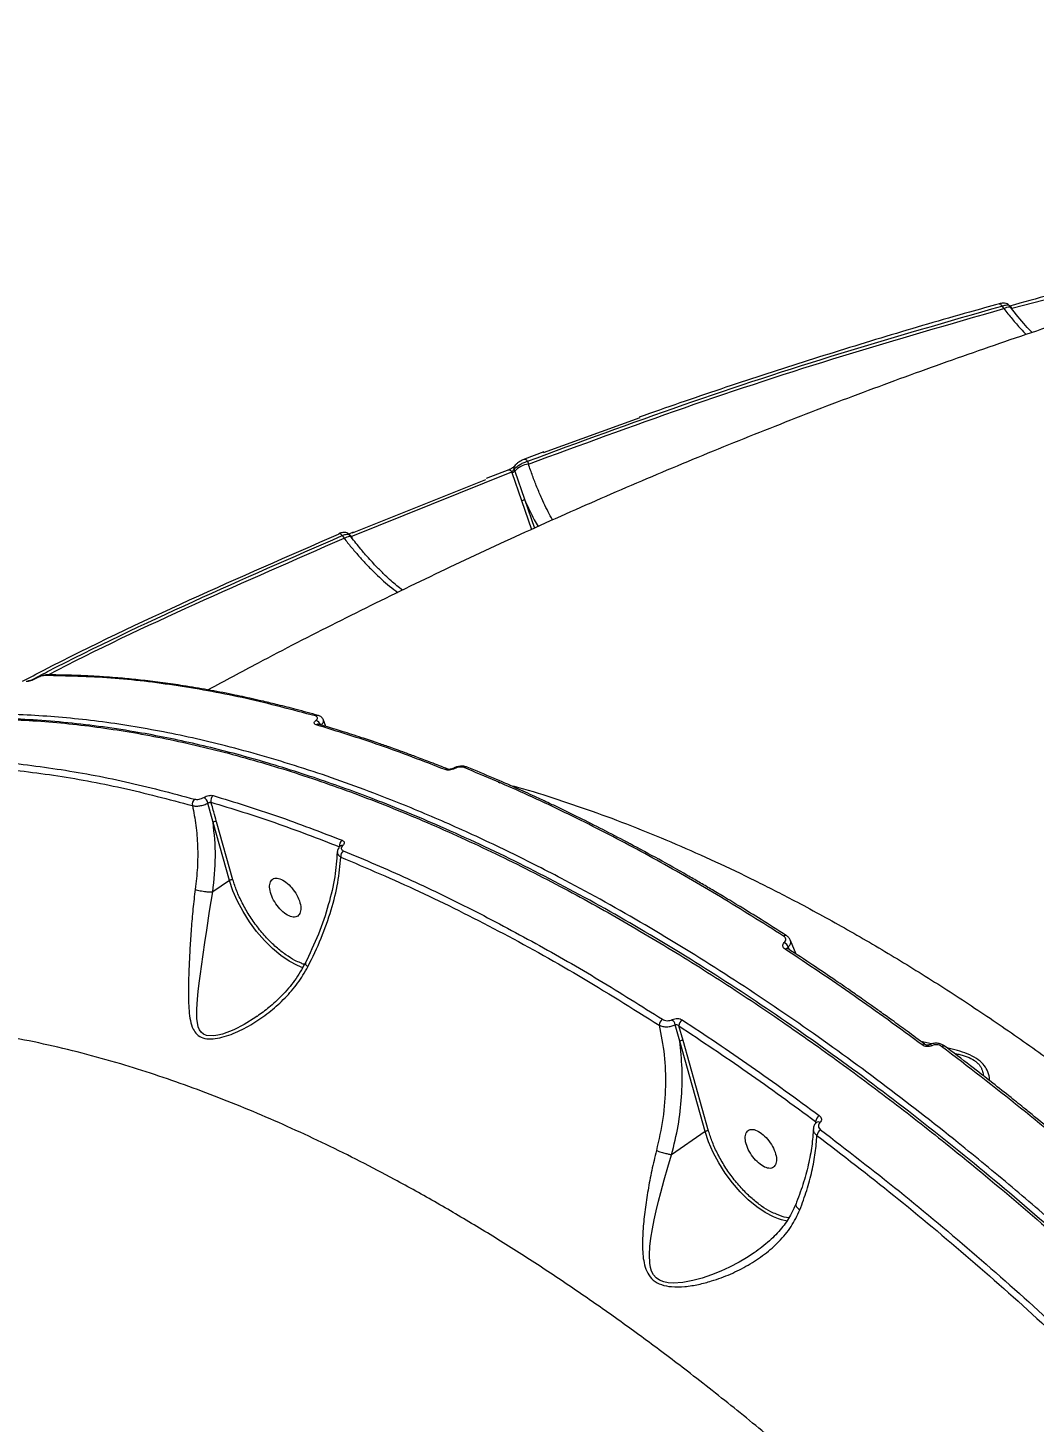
# Model space of a CAD drawing. Header units: millimetres. Extents: x -7083 to 7374, y -8368 to 7509.
# Drawn here: x 1547.7 to 1750.2, y -975.5 to -694.8 of the extents above; entities that cross this region are included whole.
import ezdxf

# ---------------------------------------------------------------- set-up
doc = ezdxf.new("R2010")
doc.units = ezdxf.units.MM
for name, color, linetype in [('DIKOM_ОБЪЕКТ', 7, 'Continuous'), ('DIKOM_РАЗМЕР_ЗОНА', 7, 'Continuous'), ('DIKOM_РАЗМЕР_ОБЪЕКТА', 7, 'Continuous')]:
    doc.layers.add(name, color=color, linetype=linetype)
doc.styles.add('style1', font='arial.ttf', dxfattribs={"width": 0.8})
doc.dimstyles.new('1-50', dxfattribs={"dimtxt": 300, "dimasz": 200, "dimexe": 100, "dimexo": 0, "dimgap": 100, "dimtad": 1, "dimtxsty": 'style1', "dimcen": 200, "dimclrd": 7, "dimclre": 7, "dimclrt": 7, "dimadec": 1, "dimazin": 2, "dimtfac": 1, "dimtmove": 0, "dimatfit": 2, "dimfxl": 0, "dimlwd": 25, "dimlwe": 18, "dimarcsym": 0})

# ---------------------------------------------------------------- blocks, each defined once
blk = doc.blocks.new('*D10')
at = {"layer": 'Defpoints', "color": 0, "transparency": 16777216}
for p in [(4593.55, 648.92), (-5583.43, 647.96), (4593.55, -5902.54)]:
    blk.add_point(p, dxfattribs=at)
at = {"layer": 'DIKOM_РАЗМЕР_ОБЪЕКТА', "color": 7, "lineweight": 18, "transparency": 16777216}
for p, q in [((4593.55, 648.92), (4593.55, -6002.54)), ((-5583.43, 647.96), (-5583.43, -6002.54))]:
    blk.add_line(p, q, dxfattribs=at)
at = {"layer": 'DIKOM_РАЗМЕР_ОБЪЕКТА', "color": 7, "lineweight": 25, "transparency": 16777216}
blk.add_line((-5383.43, -5902.54), (4393.55, -5902.54), dxfattribs=at)
at = {"layer": 'DIKOM_РАЗМЕР_ОБЪЕКТА', "color": 7, "transparency": 16777216}
for points in [[(-5383.43, -5869.2), (-5383.43, -5935.87), (-5583.43, -5902.54)], [(4393.55, -5869.2), (4393.55, -5935.87), (4593.55, -5902.54)]]:
    blk.add_solid(points, dxfattribs=at)
at = {"layer": 'DIKOM_РАЗМЕР_ОБЪЕКТА', "color": 7, "transparency": 16777216, "insert": (-226.13, -5649.37), "char_height": 300, "attachment_point": 5, "style": 'style1'}
blk.add_mtext('10150', dxfattribs=at)
blk = doc.blocks.new('*D11')
at = {"layer": 'Defpoints', "color": 0, "transparency": 16777216}
for p in [(-321.71, 5509.06), (-348.71, -4811.52), (5568.58, -4811.52)]:
    blk.add_point(p, dxfattribs=at)
at = {"layer": 'DIKOM_РАЗМЕР_ОБЪЕКТА', "color": 7, "lineweight": 18, "transparency": 16777216}
for p, q in [((-321.71, 5509.06), (5668.58, 5509.06)), ((-348.71, -4811.52), (5668.58, -4811.52))]:
    blk.add_line(p, q, dxfattribs=at)
at = {"layer": 'DIKOM_РАЗМЕР_ОБЪЕКТА', "color": 7, "lineweight": 25, "transparency": 16777216}
blk.add_line((5568.58, 5309.06), (5568.58, -4611.52), dxfattribs=at)
at = {"layer": 'DIKOM_РАЗМЕР_ОБЪЕКТА', "color": 7, "transparency": 16777216}
for points in [[(5535.25, 5309.06), (5601.91, 5309.06), (5568.58, 5509.06)], [(5535.25, -4611.52), (5601.91, -4611.52), (5568.58, -4811.52)]]:
    blk.add_solid(points, dxfattribs=at)
at = {"layer": 'DIKOM_РАЗМЕР_ОБЪЕКТА', "color": 7, "transparency": 16777216, "insert": (5315.31, 775.23), "char_height": 300, "attachment_point": 5, "rotation": 90, "style": 'style1'}
blk.add_mtext('10300', dxfattribs=at)
blk = doc.blocks.new('*D12')
at = {"layer": 'Defpoints', "color": 0, "transparency": 16777216}
for p in [(-621.71, 7509.06), (-373.6, -6811.53), (7273.89, -6811.53)]:
    blk.add_point(p, dxfattribs=at)
at = {"layer": 'DIKOM_РАЗМЕР_ЗОНА', "color": 7, "lineweight": 18, "transparency": 16777216}
for p, q in [((-621.71, 7509.06), (7373.89, 7509.06)), ((-373.6, -6811.53), (7373.89, -6811.53))]:
    blk.add_line(p, q, dxfattribs=at)
at = {"layer": 'DIKOM_РАЗМЕР_ЗОНА', "color": 7, "lineweight": 25, "transparency": 16777216}
blk.add_line((7273.89, 7309.06), (7273.89, -6611.53), dxfattribs=at)
at = {"layer": 'DIKOM_РАЗМЕР_ЗОНА', "color": 7, "transparency": 16777216}
for points in [[(7240.56, 7309.06), (7307.22, 7309.06), (7273.89, 7509.06)], [(7240.56, -6611.53), (7307.22, -6611.53), (7273.89, -6811.53)]]:
    blk.add_solid(points, dxfattribs=at)
at = {"layer": 'DIKOM_РАЗМЕР_ЗОНА', "color": 7, "transparency": 16777216, "insert": (7020.62, 1288.25), "char_height": 300, "attachment_point": 5, "rotation": 90, "style": 'style1'}
blk.add_mtext('14300', dxfattribs=at)
blk = doc.blocks.new('*D13')
at = {"layer": 'Defpoints', "color": 0, "transparency": 16777216}
for p in [(6593.53, 996.24), (-7083.43, 647.96), (6593.53, -8268.31)]:
    blk.add_point(p, dxfattribs=at)
at = {"layer": 'DIKOM_РАЗМЕР_ЗОНА', "color": 7, "lineweight": 18, "transparency": 16777216}
for p, q in [((6593.53, 996.24), (6593.53, -8368.31)), ((-7083.43, 647.96), (-7083.43, -8368.31))]:
    blk.add_line(p, q, dxfattribs=at)
at = {"layer": 'DIKOM_РАЗМЕР_ЗОНА', "color": 7, "lineweight": 25, "transparency": 16777216}
blk.add_line((-6883.43, -8268.31), (6393.53, -8268.31), dxfattribs=at)
at = {"layer": 'DIKOM_РАЗМЕР_ЗОНА', "color": 7, "transparency": 16777216}
for points in [[(-6883.43, -8234.97), (-6883.43, -8301.64), (-7083.43, -8268.31)], [(6393.53, -8234.97), (6393.53, -8301.64), (6593.53, -8268.31)]]:
    blk.add_solid(points, dxfattribs=at)
at = {"layer": 'DIKOM_РАЗМЕР_ЗОНА', "color": 7, "transparency": 16777216, "insert": (322.1, -8015.03), "char_height": 300, "attachment_point": 5, "style": 'style1'}
blk.add_mtext('13650', dxfattribs=at)

msp = doc.modelspace()

# ---------------------------------------------------------------- linework, layer by layer
at = {"layer": 'DIKOM_ОБЪЕКТ', "color": 7, "linetype": 'Continuous', "lineweight": 15}
for p, q in [((1745.78, -751.244), (1780.332, -742.33)), ((1743.752, -750.797), (1744.144, -751.309)), ((1745.54, -751.05), (1745.292, -750.726)), ((1745.584, -751.216), (1745.78, -751.244)), ((1745.859, -751.347), (1745.78, -751.244)), ((1651.477, -780.318), (1670.979, -773.261)), ((1651.577, -780.174), (1647.693, -781.654)), ((1648.265, -782.056), (1648.466, -782.631)), ((1612.764, -797.186), (1645.099, -784.203)), ((1613.076, -796.458), (1639.879, -785.697)), ((1644.524, -783.803), (1639.971, -785.537)), ((1645.099, -784.203), (1645.14, -784.319)), ((1645.14, -784.319), (1647.078, -789.987)), ((1645.573, -783.69), (1645.694, -784.038)), ((1645.694, -784.038), (1647.658, -789.662)), ((1647.078, -789.987), (1649.109, -795.803)), ((1647.658, -789.662), (1649.708, -795.532)), ((1610.96, -797.033), (1611.344, -797.535)), ((1612.741, -797.276), (1612.328, -796.736)), ((1613.201, -796.36), (1612.329, -796.725)), ((1613.06, -797.573), (1612.764, -797.186)), ((1607.678, -835.46), (1607.129, -834.003)), ((1642.399, -846.702), (1642.71, -846.782)), ((1584.998, -854.761), (1583.952, -850.872)), ((1588.29, -866.458), (1584.998, -854.761)), ((1588.976, -866.328), (1585.685, -854.63)), ((1588.29, -866.458), (1584.927, -868.771)), ((1584.921, -868.773), (1584.927, -868.771)), ((1702.327, -881.28), (1701.221, -878.547)), ((1700.754, -879.87), (1700.867, -880.241)), ((1678.904, -898.822), (1678.015, -895.506)), ((1679.591, -898.692), (1678.754, -895.77)), ((1684.032, -917.047), (1678.904, -898.822)), ((1684.718, -916.916), (1679.591, -898.692)), ((1729.593, -899.376), (1727.47, -898.878)), ((1706.273, -914.998), (1706.275, -915.241)), ((1684.032, -917.047), (1677.29, -921.682))]:
    msp.add_line(p, q, dxfattribs=at)
at = {"layer": 'DIKOM_ОБЪЕКТ', "color": 7, "linetype": 'Continuous', "lineweight": 15, "flags": 128}
for points in [[(1743.192, -750.366), (1743.244, -750.339), (1743.257, -750.335)], [(1743.257, -750.335), (1743.321, -750.333), (1743.406, -750.364), (1743.495, -750.428), (1743.584, -750.524), (1743.671, -750.649), (1743.752, -750.797)], [(1744.144, -751.309), (1744.475, -751.149), (1744.777, -751.031), (1745.043, -750.961), (1745.262, -750.941), (1745.429, -750.97), (1745.539, -751.048), (1745.547, -751.06)], [(1647.676, -781.624), (1647.685, -781.621), (1647.77, -781.613), (1647.865, -781.64), (1647.965, -781.701), (1648.068, -781.793), (1648.169, -781.913), (1648.265, -782.056)], [(1644.442, -783.813), (1644.443, -783.812), (1644.51, -783.771)], [(1644.51, -783.771), (1644.515, -783.77), (1644.6, -783.761), (1644.695, -783.788), (1644.796, -783.848), (1644.9, -783.94), (1645.002, -784.06), (1645.099, -784.203)], [(1610.22, -796.726), (1610.278, -796.651), (1610.338, -796.614)], [(1610.338, -796.614), (1610.352, -796.609), (1610.44, -796.6), (1610.538, -796.626), (1610.643, -796.684), (1610.751, -796.774), (1610.858, -796.892), (1610.96, -797.033)], [(1611.344, -797.535), (1611.675, -797.374), (1611.978, -797.257), (1612.243, -797.187), (1612.463, -797.167), (1612.63, -797.196), (1612.739, -797.274), (1612.749, -797.287)], [(1603.04, -884.031), (1601.987, -883.606), (1600.316, -882.715), (1598.621, -881.553), (1596.937, -880.146), (1595.3, -878.524), (1593.746, -876.723), (1592.309, -874.779), (1591.019, -872.737), (1589.903, -870.639), (1588.987, -868.531), (1588.29, -866.458)], [(1593.854, -893.82), (1593.573, -894.02), (1591.266, -895.446), (1589.128, -896.532), (1586.86, -897.391), (1585.957, -897.62), (1585.157, -897.745), (1583.63, -897.655), (1583.035, -897.402), (1582.553, -897.007), (1582.223, -896.543), (1581.971, -895.956), (1581.684, -894.281), (1581.679, -892.398), (1581.828, -890.367), (1581.995, -888.794), (1582.193, -887.175), (1582.44, -885.299), (1582.647, -883.802), (1582.989, -881.366), (1583.334, -878.95), (1583.691, -876.495), (1584.27, -872.657), (1584.921, -868.773), (1584.921, -868.773)], [(1729.668, -899.731), (1729.549, -899.627), (1729.434, -899.555), (1729.327, -899.519), (1729.233, -899.52), (1729.189, -899.536)], [(1731.636, -899.889), (1731.769, -899.81), (1731.896, -899.759), (1732.013, -899.736), (1732.115, -899.744), (1732.199, -899.781), (1732.209, -899.788)], [(1698.777, -934.617), (1697.788, -934.221), (1696.113, -933.336), (1694.412, -932.179), (1692.721, -930.773), (1691.077, -929.15), (1689.515, -927.345), (1688.071, -925.397), (1686.774, -923.348), (1685.653, -921.243), (1684.732, -919.127), (1684.032, -917.047)], [(1693.919, -941.437), (1692.389, -942.442), (1690.888, -943.323), (1688.947, -944.335), (1687.158, -945.153), (1685.324, -945.883), (1683.444, -946.516), (1681.521, -947.031), (1679.572, -947.391), (1677.618, -947.524), (1676.604, -947.458), (1675.73, -947.286), (1674.868, -946.948), (1674.168, -946.464), (1673.645, -945.862), (1673.25, -945.111), (1673.022, -944.379), (1672.873, -943.526), (1672.804, -941.853), (1672.912, -940.146), (1673.121, -938.471), (1673.428, -936.622), (1673.782, -934.82), (1674.179, -933.001), (1674.649, -931.009), (1675.079, -929.305), (1675.774, -926.716), (1676.504, -924.188), (1677.283, -921.684), (1677.283, -921.684)], [(1700.548, -935.059), (1699.4, -934.814), (1698.777, -934.617)]]:
    msp.add_lwpolyline(points, dxfattribs=at)
at = {"layer": 'DIKOM_ОБЪЕКТ', "color": 7, "linetype": 'Continuous', "lineweight": 15}
for centre, radius, start, end in [((1745.118, -751.432), 0.688, 15.8519, 71.91828), ((1646.228, -783.429), 0.706, 145.67599, 201.73076), ((1649.036, -787.187), 4.592, 97.12715, 136.69786), ((1645.026, -783.408), 0.918, 277.12715, 316.69786), ((1646.998, -789.162), 0.828, 275.52914, 322.85999), ((1611.822, -797.73), 1.088, 30.04304, 59.79029), ((1551.587, -825.766), 0.694, 82.60817, 124.55128), ((1549.261, -825.96), 0.165, 77.92683, 117.29804), ((1605.985, -833.845), 0.622, 68.17126, 127.01749), ((1605.31, -835.616), 1.42, 19.34605, 75.77445), ((1606.089, -835.647), 0.638, 73.79334, 126.50812), ((1632.037, -844.609), 0.599, 70.93334, 128.43014), ((1633.445, -844.157), 0.286, 50.91149, 110.65432), ((1635.925, -844.208), 0.6, 71.71169, 128.28472), ((1582.024, -851.081), 1.25, 127.75975, 194.20382), ((1581.966, -851.431), 2.063, 15.73331, 55.56549), ((1585.763, -850.365), 1.251, 127.57483, 196.0428), ((1585.489, -855.469), 0.862, 76.84928, 124.68087), ((1611.747, -859.434), 1.318, 126.84371, 191.41819), ((1610.919, -859.884), 0.473, 70.37047, 127.91629), ((1611.998, -861.549), 1.332, 126.97907, 188.8595), ((1700.171, -878.058), 0.534, 65.13411, 132.46426), ((1699.245, -880.396), 1.599, 19.22077, 63.23274), ((1700.477, -880.662), 0.504, 59.1201, 134.43661), ((1676.356, -895.711), 1.582, 125.41922, 176.3992), ((1675.923, -896.042), 2.16, 14.38439, 46.45074), ((1680.32, -895.822), 1.567, 125.04884, 178.0949), ((1679.395, -899.531), 0.862, 76.84928, 124.68087), ((1728.067, -899.936), 0.508, 65.0303, 134.93405), ((1707.983, -915.235), 1.726, 124.47413, 172.08497), ((1706.755, -915.684), 0.592, 50.50909, 124.40849), ((1708.271, -918.114), 1.78, 124.80442, 169.54254)]:
    msp.add_arc(centre, radius, start, end, dxfattribs=at)
for points, knots in [([(1964.769, -706.708), (1960.614, -707.251), (1950.414, -708.584), (1934.238, -711.03), (1916.239, -714), (1898.314, -717.26), (1880.467, -720.797), (1862.702, -724.612), (1845.025, -728.705), (1827.442, -733.075), (1809.959, -737.721), (1792.579, -742.642), (1775.309, -747.838), (1758.154, -753.306), (1741.119, -759.045), (1724.208, -765.055), (1707.428, -771.333), (1690.782, -777.879), (1674.275, -784.69), (1657.913, -791.764), (1641.701, -799.101), (1625.641, -806.695), (1609.746, -814.557), (1595.856, -821.678), (1587.333, -826.288), (1583.995, -828.093)], [0, 0, 0, 0, 0.0308686, 0.0757813, 0.1206942, 0.1656047, 0.2105104, 0.2554091, 0.3002986, 0.3451768, 0.3900416, 0.4348912, 0.4797237, 0.5245372, 0.5693303, 0.6141013, 0.6588486, 0.703571, 0.7482672, 0.792936, 0.8375762, 0.8821871, 0.9267676, 0.9713172, 1, 1, 1, 1]), ([(1779.875, -741.893), (1776.778, -742.636), (1767.959, -744.751), (1756.431, -747.728), (1748.046, -750.052), (1745.294, -750.815)], [0, 0, 0, 0, 0.2667122, 0.7593654, 1, 1, 1, 1]), ([(1648.265, -782.056), (1658.673, -778.216), (1679.484, -770.538), (1711.333, -760.112), (1732.944, -753.903), (1743.752, -750.797)], [0, 0, 0, 0, 0.333385, 0.666615, 1, 1, 1, 1]), ([(1648.466, -782.631), (1658.894, -778.782), (1679.746, -771.087), (1711.658, -760.64), (1733.313, -754.42), (1744.144, -751.309)], [0, 0, 0, 0, 0.3333853, 0.6666147, 1, 1, 1, 1]), ([(1743.263, -750.366), (1741.25, -750.916), (1733.589, -753.009), (1720.405, -756.904), (1703.716, -762.055), (1687.15, -767.456), (1676.219, -771.263), (1670.752, -773.167)], [0, 0, 0, 0, 0.0817611, 0.3111717, 0.5406828, 0.7702927, 1, 1, 1, 1]), ([(1745.291, -750.725), (1745.207, -750.635), (1745.014, -750.427), (1744.587, -750.254), (1743.981, -750.181), (1743.499, -750.284), (1743.246, -750.338)], [0, 0, 0, 0, 0.178342, 0.4121205, 0.690415, 1, 1, 1, 1]), ([(1743.752, -750.797), (1744.015, -750.714), (1744.494, -750.562), (1745.04, -750.545), (1745.204, -750.664), (1745.291, -750.727)], [0, 0, 0, 0, 0.3648657, 0.6642822, 1, 1, 1, 1]), ([(1744.144, -751.309), (1744.704, -752.01), (1745.825, -753.411), (1747.344, -755.156), (1748.304, -756.161), (1748.677, -756.551)], [0, 0, 0, 0, 0.3795105, 0.7590118, 1, 1, 1, 1]), ([(1749.843, -756.126), (1749.406, -755.668), (1747.938, -754.133), (1746.534, -752.329), (1745.548, -751.062)], [0, 0, 0, 0, 0.2980515, 1, 1, 1, 1]), ([(1645.645, -783.031), (1645.631, -783.048), (1645.603, -783.083), (1645.528, -783.158), (1645.423, -783.249), (1645.287, -783.353), (1645.12, -783.465), (1644.928, -783.577), (1644.717, -783.686), (1644.578, -783.743), (1644.507, -783.772)], [0, 0, 0, 0, 0.0921664, 0.1932427, 0.3042313, 0.4244503, 0.5545641, 0.6937124, 0.842176, 1, 1, 1, 1]), ([(1645.573, -783.69), (1645.708, -783.536), (1645.984, -783.221), (1646.649, -782.759), (1647.439, -782.334), (1647.972, -782.154), (1648.265, -782.056)], [0, 0, 0, 0, 0.2447905, 0.4999634, 0.7253555, 1, 1, 1, 1]), ([(1647.676, -781.624), (1647.45, -781.721), (1647.02, -781.906), (1646.417, -782.292), (1645.948, -782.67), (1645.742, -782.915), (1645.645, -783.031)], [0, 0, 0, 0, 0.2887005, 0.5501808, 0.7869019, 1, 1, 1, 1]), ([(1653.329, -793.893), (1653.17, -793.614), (1652.717, -792.816), (1651.984, -791.368), (1651.081, -789.444), (1650.178, -787.316), (1649.283, -785.009), (1648.739, -783.423), (1648.466, -782.631)], [0, 0, 0, 0, 0.0898091, 0.2562847, 0.4258448, 0.6273014, 0.8136341, 1, 1, 1, 1]), ([(1645.099, -784.203), (1645.145, -784.159), (1645.227, -784.08), (1645.339, -783.961), (1645.422, -783.871), (1645.483, -783.802), (1645.534, -783.74), (1645.56, -783.706), (1645.573, -783.69)], [0, 0, 0, 0, 0.2805827, 0.4997194, 0.6343959, 0.7617686, 0.8831367, 1, 1, 1, 1]), ([(1647.658, -789.662), (1648.297, -791.112), (1649.182, -793.121), (1650.141, -794.759), (1650.408, -795.215)], [0, 0, 0, 0, 0.7215281, 1, 1, 1, 1]), ([(1546.631, -826.341), (1548.047, -825.599), (1559.03, -819.846), (1580.159, -809.851), (1600.199, -801.101), (1610.22, -796.726)], [0, 0, 0, 0, 0.0688752, 0.5344376, 1, 1, 1, 1]), ([(1548.191, -826.223), (1549.352, -825.615), (1560.072, -820.004), (1580.926, -810.149), (1600.947, -801.405), (1610.96, -797.033)], [0, 0, 0, 0, 0.0572258, 0.5285042, 1, 1, 1, 1]), ([(1612.401, -796.831), (1612.316, -796.742), (1612.117, -796.531), (1611.683, -796.377), (1611.187, -796.372), (1610.715, -796.47), (1610.465, -796.565), (1610.338, -796.614)], [0, 0, 0, 0, 0.1713848, 0.4037196, 0.6855553, 0.8403097, 1, 1, 1, 1]), ([(1610.96, -797.033), (1611.203, -796.932), (1611.663, -796.74), (1612.14, -796.698), (1612.39, -796.734), (1612.401, -796.832), (1612.401, -796.832)], [0, 0, 0, 0, 0.3509279, 0.664979, 0.9985248, 1, 1, 1, 1]), ([(1623.113, -808.002), (1622.728, -807.713), (1621.574, -806.845), (1619.886, -805.288), (1618.339, -803.765), (1617.207, -802.58), (1616.082, -801.351), (1614.548, -799.583), (1613.401, -798.119), (1612.749, -797.288)], [0, 0, 0, 0, 0.1097985, 0.3295448, 0.4792785, 0.5526483, 0.6556518, 0.8043613, 1, 1, 1, 1]), ([(1551.724, -825.078), (1551.796, -825.04), (1561.455, -820), (1581.255, -810.688), (1601.313, -801.92), (1611.344, -797.535)], [0, 0, 0, 0, 0.0037427, 0.5017559, 1, 1, 1, 1]), ([(1611.344, -797.535), (1611.823, -798.144), (1612.78, -799.361), (1614.252, -801.082), (1615.742, -802.719), (1617.824, -804.84), (1619.979, -806.841), (1621.621, -808.06), (1622.17, -808.467)], [0, 0, 0, 0, 0.1390063, 0.2780124, 0.4161045, 0.5540781, 0.8509195, 1, 1, 1, 1]), ([(1551.57, -825.072), (1551.407, -825.081), (1551.081, -825.1), (1550.465, -825.248), (1549.913, -825.447), (1549.48, -825.646), (1549.284, -825.758), (1549.186, -825.813)], [0, 0, 0, 0, 0.2481726, 0.4965472, 0.7467515, 0.8734697, 1, 1, 1, 1]), ([(1551.194, -825.194), (1551.072, -825.201), (1550.829, -825.215), (1550.344, -825.333), (1549.894, -825.497), (1549.538, -825.662), (1549.376, -825.753), (1549.296, -825.799)], [0, 0, 0, 0, 0.2491342, 0.4991922, 0.7491362, 0.8757565, 1, 1, 1, 1]), ([(1605.611, -833.348), (1600.942, -832.109), (1591.549, -829.616), (1577.819, -827.128), (1564.268, -825.491), (1555.569, -825.294), (1551.194, -825.194)], [0, 0, 0, 0, 0.2455103, 0.4940137, 0.7455102, 1, 1, 1, 1]), ([(1606.159, -833.247), (1604.672, -832.834), (1601.949, -832.077), (1598.272, -831.143), (1595.346, -830.44), (1592.968, -829.897), (1590.873, -829.44), (1587.856, -828.812), (1583.875, -828.051), (1579.221, -827.274), (1574.87, -826.649), (1570.94, -826.169), (1567.785, -825.848), (1565.146, -825.62), (1562.674, -825.437), (1559.56, -825.257), (1555.809, -825.109), (1553.127, -825.088), (1551.677, -825.077)], [0, 0, 0, 0, 0.0778221, 0.142473, 0.1940095, 0.233027, 0.2692122, 0.3060756, 0.3950387, 0.4843485, 0.5601266, 0.6347708, 0.7028375, 0.7371125, 0.7837825, 0.8431219, 0.9151728, 1, 1, 1, 1]), ([(1549.296, -825.799), (1549.213, -825.845), (1549.046, -825.94), (1548.678, -826.11), (1548.213, -826.279), (1547.711, -826.405), (1547.46, -826.423), (1547.334, -826.432)], [0, 0, 0, 0, 0.1235688, 0.2504438, 0.5001559, 0.749998, 1, 1, 1, 1]), ([(1549.186, -825.813), (1549.12, -825.85), (1548.987, -825.925), (1548.695, -826.061), (1548.334, -826.194), (1547.961, -826.29), (1547.789, -826.302), (1547.703, -826.309)], [0, 0, 0, 0, 0.1212679, 0.2441757, 0.4938781, 0.7477512, 1, 1, 1, 1]), ([(1931.362, -1164.913), (1930.208, -1162.724), (1928.066, -1158.661), (1925.03, -1153.057), (1922.475, -1148.414), (1920.367, -1144.64), (1918.542, -1141.405), (1916.813, -1138.373), (1915.047, -1135.306), (1910.031, -1126.682), (1901.951, -1113.292), (1890.468, -1095.335), (1878.465, -1077.544), (1865.461, -1059.314), (1851.418, -1040.746), (1836.93, -1022.668), (1822.044, -1005.139), (1806.814, -988.225), (1791.279, -971.961), (1775.482, -956.399), (1759.463, -941.577), (1743.283, -927.552), (1726.993, -914.37), (1710.655, -902.077), (1694.306, -890.705), (1677.996, -880.283), (1661.763, -870.84), (1645.67, -862.413), (1630.622, -855.427), (1617.176, -849.937), (1604.824, -845.5), (1592.852, -841.802), (1580.782, -838.73), (1568.096, -836.207), (1554.8, -834.436), (1541.026, -833.67), (1527.773, -834.036), (1516.146, -835.408), (1506.019, -837.469), (1497.266, -839.947), (1490.728, -842.363), (1486.181, -844.324), (1483.475, -845.58), (1480.794, -846.916), (1478.108, -848.346), (1475.372, -849.921), (1472.34, -851.718), (1470.193, -853.139), (1469.052, -853.894)], [0, 0, 0, 0, 0.0099833, 0.0185335, 0.0256247, 0.0312471, 0.0358516, 0.0404866, 0.0451963, 0.0499807, 0.0802814, 0.1073368, 0.1343917, 0.1651354, 0.1958932, 0.2267021, 0.2574474, 0.2881915, 0.3189356, 0.34968, 0.3804363, 0.4112488, 0.4419968, 0.4727433, 0.5034903, 0.5342375, 0.5649947, 0.5958122, 0.6265663, 0.6523526, 0.6749677, 0.700312, 0.7249782, 0.7495898, 0.7804162, 0.8111796, 0.8419397, 0.8727013, 0.8956723, 0.9186441, 0.9416303, 0.949386, 0.9571499, 0.9649162, 0.9728523, 0.9810016, 0.9899016, 1, 1, 1, 1]), ([(1932.431, -1164.292), (1929.073, -1158.001), (1922.351, -1145.41), (1911.521, -1126.676), (1900.166, -1108.099), (1888.26, -1089.739), (1875.848, -1071.644), (1862.955, -1053.867), (1849.618, -1036.458), (1835.869, -1019.467), (1821.746, -1002.942), (1808.916, -988.738), (1797.491, -976.667), (1787.537, -966.541), (1777.38, -956.605), (1767.03, -946.88), (1756.498, -937.388), (1745.796, -928.153), (1733.465, -917.984), (1719.464, -907.082), (1703.778, -895.716), (1687.896, -885.076), (1671.864, -875.228), (1659.329, -868.243), (1650.307, -863.568), (1644.792, -860.823), (1639.28, -858.192), (1633.773, -855.677), (1628.273, -853.282), (1622.782, -851.008), (1614.078, -847.592), (1602.226, -843.436), (1587.849, -839.309), (1574.115, -836.25), (1561.037, -834.184), (1548.223, -833.047), (1535.718, -832.868), (1523.565, -833.671), (1511.813, -835.486), (1500.496, -838.316), (1489.707, -842.246), (1481.061, -846.238), (1476.286, -849.312), (1474.681, -850.345)], [0, 0, 0, 0, 0.0290747, 0.058199, 0.0873731, 0.1165968, 0.1458703, 0.1751934, 0.2045662, 0.2339887, 0.2634608, 0.2929827, 0.312564, 0.3323498, 0.35234, 0.3725347, 0.3929338, 0.4135373, 0.4343453, 0.4638182, 0.4936918, 0.5239661, 0.5546409, 0.5857164, 0.5964137, 0.6071525, 0.6179326, 0.6287541, 0.639617, 0.6505213, 0.661467, 0.6917779, 0.7224017, 0.7505137, 0.7788843, 0.8075136, 0.8364015, 0.865548, 0.8949531, 0.9246168, 0.9545392, 0.9847202, 1, 1, 1, 1]), ([(1605.659, -834.24), (1605.754, -834.148), (1605.943, -833.964), (1606.012, -833.697), (1605.916, -833.474), (1605.713, -833.39), (1605.611, -833.348)], [0, 0, 0, 0, 0.2499971, 0.4999754, 0.7496864, 1, 1, 1, 1]), ([(1607.183, -834.167), (1607.138, -834.061), (1607.05, -833.851), (1606.809, -833.585), (1606.508, -833.369), (1606.267, -833.285), (1606.148, -833.243)], [0, 0, 0, 0, 0.2553651, 0.5103904, 0.759075, 1, 1, 1, 1]), ([(1470.699, -852.912), (1473.17, -851.309), (1478.809, -847.65), (1488.386, -843.166), (1499.209, -839.258), (1510.546, -836.433), (1522.323, -834.632), (1534.5, -833.844), (1547.031, -834.041), (1559.869, -835.198), (1572.971, -837.285), (1586.293, -840.272), (1599.792, -844.125), (1613.427, -848.811), (1627.159, -854.294), (1640.947, -860.537), (1652.335, -866.281), (1661.255, -871.11), (1667.693, -874.745), (1674.118, -878.519), (1680.525, -882.428), (1686.911, -886.467), (1693.273, -890.632), (1701.35, -896.098), (1711.117, -903.011), (1722.534, -911.545), (1735.16, -921.481), (1748.929, -932.955), (1763.751, -946.1), (1778.221, -959.709), (1792.31, -973.722), (1804.998, -987.038), (1816.379, -999.546), (1826.554, -1011.182), (1836.55, -1023.069), (1846.352, -1035.19), (1855.948, -1047.527), (1865.325, -1060.062), (1875.686, -1074.468), (1886.897, -1090.815), (1898.785, -1109.152), (1910.123, -1127.705), (1920.938, -1146.415), (1927.651, -1158.99), (1931.005, -1165.272)], [0, 0, 0, 0, 0.0233976, 0.0533818, 0.0831084, 0.1125775, 0.141789, 0.170743, 0.1994394, 0.2278783, 0.2560596, 0.2839834, 0.3116496, 0.3390582, 0.3662093, 0.3931029, 0.4197388, 0.4321004, 0.4443986, 0.4566334, 0.4688047, 0.4809126, 0.4929572, 0.5049383, 0.5267379, 0.5483245, 0.5696979, 0.5984985, 0.626903, 0.6549111, 0.682523, 0.7097387, 0.7306338, 0.7515041, 0.7723495, 0.79317, 0.8139657, 0.8347365, 0.8554824, 0.8844834, 0.9134356, 0.9423391, 0.9711939, 1, 1, 1, 1]), ([(1605.709, -835.134), (1605.607, -835.091), (1605.404, -835.006), (1605.307, -834.782), (1605.375, -834.516), (1605.564, -834.332), (1605.659, -834.24)], [0, 0, 0, 0, 0.2503344, 0.5000346, 0.7500055, 1, 1, 1, 1]), ([(1631.665, -844.14), (1627.31, -842.454), (1618.548, -839.063), (1610.006, -836.449), (1605.709, -835.134)], [0, 0, 0, 0, 0.4970764, 1, 1, 1, 1]), ([(1632.232, -844.043), (1631.099, -843.594), (1629.005, -842.764), (1626.138, -841.675), (1623.797, -840.808), (1621.935, -840.134), (1620.068, -839.471), (1617.759, -838.67), (1614.618, -837.616), (1610.691, -836.352), (1607.83, -835.499), (1606.267, -835.034)], [0, 0, 0, 0, 0.1290651, 0.2383284, 0.3278192, 0.3975538, 0.4524837, 0.5428419, 0.6641896, 0.8165546, 1, 1, 1, 1]), ([(1606.68, -835.243), (1606.832, -835.084), (1607.136, -834.767), (1607.267, -834.383), (1607.172, -834.217), (1607.147, -834.173)], [0, 0, 0, 0, 0.4247694, 0.8493387, 1, 1, 1, 1]), ([(1526.85, -841.934), (1531.224, -842.033), (1539.922, -842.232), (1553.472, -843.87), (1567.2, -846.359), (1576.592, -848.853), (1581.259, -850.093)], [0, 0, 0, 0, 0.2544898, 0.5059863, 0.7544897, 1, 1, 1, 1]), ([(1526.529, -843.249), (1530.822, -843.345), (1539.395, -843.536), (1552.818, -845.14), (1566.582, -847.613), (1576.065, -850.128), (1580.813, -851.387)], [0, 0, 0, 0, 0.2503497, 0.499999, 0.7496488, 1, 1, 1, 1]), ([(1633.625, -843.935), (1633.466, -844.008), (1633.149, -844.155), (1632.597, -844.256), (1632.071, -844.262), (1631.8, -844.181), (1631.665, -844.14)], [0, 0, 0, 0, 0.2493417, 0.4994672, 0.7496543, 1, 1, 1, 1]), ([(1633.344, -843.889), (1633.296, -843.913), (1633.201, -843.961), (1632.991, -844.035), (1632.722, -844.092), (1632.431, -844.1), (1632.301, -844.063), (1632.237, -844.045)], [0, 0, 0, 0, 0.1267458, 0.2530846, 0.504887, 0.7550505, 1, 1, 1, 1]), ([(1636.126, -843.643), (1635.92, -843.579), (1635.512, -843.452), (1634.758, -843.452), (1633.993, -843.589), (1633.56, -843.789), (1633.344, -843.889)], [0, 0, 0, 0, 0.2539046, 0.5046108, 0.7532097, 1, 1, 1, 1]), ([(1635.553, -843.737), (1635.42, -843.696), (1635.153, -843.614), (1634.636, -843.618), (1634.094, -843.718), (1633.781, -843.862), (1633.625, -843.935)], [0, 0, 0, 0, 0.2501071, 0.5000123, 0.7499059, 1, 1, 1, 1]), ([(1699.81, -877.664), (1695.568, -874.99), (1687.031, -869.61), (1674.217, -862.261), (1661.334, -855.437), (1648.399, -849.166), (1639.852, -845.554), (1635.553, -843.737)], [0, 0, 0, 0, 0.1950692, 0.3926038, 0.5926038, 0.7950692, 1, 1, 1, 1]), ([(1700.36, -877.554), (1698.668, -876.474), (1695.57, -874.498), (1691.356, -871.898), (1687.988, -869.86), (1685.24, -868.228), (1682.814, -866.807), (1679.311, -864.785), (1674.669, -862.173), (1669.204, -859.212), (1664.064, -856.525), (1659.393, -854.166), (1655.624, -852.326), (1652.459, -850.82), (1649.486, -849.434), (1645.724, -847.729), (1641.171, -845.732), (1637.888, -844.373), (1636.113, -843.638)], [0, 0, 0, 0, 0.0777761, 0.1424596, 0.1940471, 0.2331029, 0.2692948, 0.306161, 0.3951248, 0.484437, 0.5602169, 0.6348721, 0.7029561, 0.7372017, 0.7838415, 0.8431574, 0.9151891, 1, 1, 1, 1]), ([(1644.67, -847.28), (1645.272, -847.431), (1648.445, -848.223), (1654.326, -850.126), (1662.223, -852.798), (1670.161, -855.809), (1678.11, -859.083), (1686.065, -862.629), (1694.017, -866.431), (1702.673, -870.846), (1712.028, -875.947), (1722.07, -881.813), (1732.052, -888.024), (1741.96, -894.558), (1751.778, -901.395), (1761.679, -908.649), (1771.652, -916.325), (1781.683, -924.425), (1791.577, -932.788), (1801.323, -941.392), (1810.909, -950.216), (1821.154, -960.036), (1832.018, -970.917), (1843.443, -982.92), (1854.586, -995.183), (1865.431, -1007.673), (1877.001, -1021.605), (1889.216, -1037.071), (1901.948, -1054.153), (1914.212, -1071.507), (1921.954, -1083.299), (1925.818, -1089.183)], [0, 0, 0, 0, 0.0066324, 0.0350106, 0.0631721, 0.0911169, 0.1188452, 0.1463568, 0.1736518, 0.2007303, 0.2349142, 0.2687599, 0.3022676, 0.3354372, 0.3682687, 0.400762, 0.4347677, 0.4684529, 0.5018175, 0.5348615, 0.5675848, 0.5999873, 0.6406382, 0.680923, 0.7208416, 0.7603938, 0.7995794, 0.8499867, 0.9001931, 0.9501978, 1, 1, 1, 1]), ([(1581.259, -850.093), (1581.388, -850.116), (1581.644, -850.163), (1582.149, -850.106), (1582.674, -849.964), (1582.979, -849.808), (1583.133, -849.73)], [0, 0, 0, 0, 0.2500069, 0.4999914, 0.7497023, 1, 1, 1, 1]), ([(1583.133, -849.73), (1583.285, -849.652), (1583.59, -849.496), (1584.113, -849.355), (1584.616, -849.3), (1584.872, -849.349), (1585, -849.374)], [0, 0, 0, 0, 0.2502919, 0.5000091, 0.749988, 1, 1, 1, 1]), ([(1585, -849.374), (1589.297, -850.688), (1597.84, -853.303), (1606.602, -856.694), (1610.957, -858.379)], [0, 0, 0, 0, 0.502924, 1, 1, 1, 1]), ([(1580.813, -851.387), (1581.028, -851.433), (1581.458, -851.524), (1582.304, -851.453), (1583.184, -851.241), (1583.696, -850.995), (1583.952, -850.872)], [0, 0, 0, 0, 0.250071, 0.4999903, 0.7498536, 1, 1, 1, 1]), ([(1580.813, -851.387), (1581.075, -852.7), (1581.602, -855.335), (1581.912, -859.533), (1581.893, -863.854), (1581.552, -866.789), (1581.381, -868.258)], [0, 0, 0, 0, 0.2482904, 0.4983968, 0.749051, 1, 1, 1, 1]), ([(1583.952, -850.872), (1584.002, -850.844), (1584.102, -850.787), (1584.273, -850.73), (1584.437, -850.699), (1584.52, -850.707), (1584.561, -850.71)], [0, 0, 0, 0, 0.2496104, 0.4991912, 0.7495961, 1, 1, 1, 1]), ([(1585.685, -854.63), (1585.499, -853.977), (1585.187, -852.879), (1584.83, -851.645), (1584.642, -850.992), (1584.582, -850.784), (1584.561, -850.71)], [0, 0, 0, 0, 0.4999996, 0.8412173, 0.943413, 1, 1, 1, 1]), ([(1584.561, -850.71), (1588.822, -852.014), (1597.344, -854.621), (1606.085, -858.004), (1610.456, -859.695)], [0, 0, 0, 0, 0.4999989, 1, 1, 1, 1]), ([(1584.927, -868.771), (1585.178, -866.373), (1585.682, -861.578), (1585.226, -857.033), (1584.998, -854.761)], [0, 0, 0, 0, 0.5001081, 1, 1, 1, 1]), ([(1610.957, -858.379), (1611.067, -858.437), (1611.287, -858.553), (1611.411, -858.824), (1611.365, -859.134), (1611.174, -859.337), (1611.078, -859.438)], [0, 0, 0, 0, 0.2503663, 0.5002915, 0.7501775, 1, 1, 1, 1]), ([(1609.962, -860.76), (1609.845, -862.384), (1609.604, -865.742), (1608.285, -871.337), (1606.318, -877.257), (1604.426, -881.262), (1603.478, -883.266)], [0, 0, 0, 0, 0.2381573, 0.4925143, 0.7460235, 1, 1, 1, 1]), ([(1604.07, -883.855), (1605.002, -881.931), (1606.867, -878.081), (1608.845, -872.368), (1610.228, -866.831), (1610.53, -863.447), (1610.681, -861.754)], [0, 0, 0, 0, 0.2491395, 0.4984892, 0.7492494, 1, 1, 1, 1]), ([(1610.01, -860.766), (1610.001, -860.804), (1609.951, -861.019), (1610.156, -861.389), (1610.507, -861.633), (1610.681, -861.754)], [0, 0, 0, 0, 0.0978272, 0.5503234, 1, 1, 1, 1]), ([(1610.629, -859.51), (1610.54, -859.595), (1610.36, -859.77), (1610.162, -860.074), (1610.021, -860.404), (1609.996, -860.632), (1609.984, -860.748)], [0, 0, 0, 0, 0.2374436, 0.4846136, 0.73965, 1, 1, 1, 1]), ([(1610.681, -861.754), (1615.929, -863.989), (1626.407, -868.451), (1642.395, -876.495), (1658.515, -885.412), (1669.352, -892.209), (1674.777, -895.612)], [0, 0, 0, 0, 0.2505297, 0.5002708, 0.7498372, 1, 1, 1, 1]), ([(1611.078, -859.438), (1610.984, -859.538), (1610.796, -859.737), (1610.748, -860.043), (1610.871, -860.311), (1611.088, -860.427), (1611.196, -860.485)], [0, 0, 0, 0, 0.249841, 0.4996927, 0.7496119, 1, 1, 1, 1]), ([(1611.196, -860.485), (1615.495, -862.302), (1624.04, -865.916), (1636.972, -872.188), (1649.852, -879.015), (1662.663, -886.365), (1671.198, -891.748), (1675.439, -894.422)], [0, 0, 0, 0, 0.2049309, 0.4073964, 0.6073964, 0.8049309, 1, 1, 1, 1]), ([(1602.586, -883.06), (1602.211, -882.904), (1601.243, -882.502), (1599.582, -881.44), (1597.655, -879.924), (1595.719, -878.033), (1593.877, -875.852), (1592.216, -873.477), (1590.819, -871.028), (1589.706, -868.615), (1589.216, -867.078), (1588.976, -866.328)], [0, 0, 0, 0, 0.0698443, 0.1798961, 0.2951096, 0.4140409, 0.5349221, 0.6558034, 0.7747346, 0.8899482, 1, 1, 1, 1]), ([(1581.381, -868.258), (1581.22, -869.573), (1580.897, -872.203), (1580.574, -876.202), (1580.318, -880.091), (1580.129, -883.82), (1580.009, -887.359), (1579.996, -890.315), (1580.115, -892.743), (1580.371, -894.693), (1580.856, -896.306), (1581.678, -897.519), (1582.872, -898.25), (1584.503, -898.448), (1586.902, -898.108), (1589.962, -896.985), (1593.414, -895.094), (1596.617, -892.808), (1599.511, -890.169), (1602.088, -887.218), (1603.412, -884.971), (1604.07, -883.855)], [0, 0, 0, 0, 0.0610319, 0.1220812, 0.1834459, 0.2449837, 0.3064455, 0.3686876, 0.4105328, 0.4525434, 0.495171, 0.5273517, 0.5602191, 0.5930355, 0.6254822, 0.689372, 0.7525672, 0.814728, 0.876666, 0.9386831, 1, 1, 1, 1]), ([(1581.381, -868.258), (1581.528, -868.306), (1581.819, -868.401), (1582.372, -868.528), (1582.946, -868.632), (1583.631, -868.724), (1584.331, -868.78), (1584.747, -868.775), (1584.921, -868.773)], [0, 0, 0, 0, 0.1584663, 0.3160717, 0.4666572, 0.6052405, 0.8346912, 1, 1, 1, 1]), ([(1699.965, -878.968), (1700.059, -878.863), (1700.247, -878.651), (1700.287, -878.283), (1700.152, -877.933), (1699.924, -877.754), (1699.81, -877.664)], [0, 0, 0, 0, 0.2498396, 0.4996805, 0.7495896, 1, 1, 1, 1]), ([(1701.213, -878.575), (1701.125, -878.382), (1700.953, -878.001), (1700.579, -877.714), (1700.395, -877.573)], [0, 0, 0, 0, 0.5064491, 1, 1, 1, 1]), ([(1700.754, -879.87), (1700.907, -879.695), (1701.213, -879.346), (1701.323, -878.872), (1701.205, -878.637), (1701.17, -878.568)], [0, 0, 0, 0, 0.4155353, 0.8290458, 1, 1, 1, 1]), ([(1700.125, -880.302), (1700.009, -880.21), (1699.777, -880.025), (1699.64, -879.667), (1699.678, -879.292), (1699.869, -879.076), (1699.965, -878.968)], [0, 0, 0, 0, 0.2503854, 0.500302, 0.7501808, 1, 1, 1, 1]), ([(1727.708, -899.577), (1723.138, -896.219), (1713.939, -889.461), (1704.749, -883.368), (1700.125, -880.302)], [0, 0, 0, 0, 0.496801, 1, 1, 1, 1]), ([(1700.713, -880.276), (1700.7, -880.245), (1700.663, -880.156), (1700.668, -880.034), (1700.704, -879.93), (1700.738, -879.89), (1700.754, -879.87)], [0, 0, 0, 0, 0.2161828, 0.6235715, 0.8149813, 1, 1, 1, 1]), ([(1728.25, -899.456), (1727.064, -898.574), (1724.874, -896.947), (1721.86, -894.753), (1719.392, -892.976), (1717.423, -891.575), (1715.446, -890.18), (1712.995, -888.466), (1709.648, -886.162), (1705.448, -883.32), (1702.365, -881.298), (1700.681, -880.194)], [0, 0, 0, 0, 0.1290669, 0.2383314, 0.3278228, 0.3975577, 0.4524877, 0.542846, 0.6641933, 0.8165571, 1, 1, 1, 1]), ([(1603.53, -883.096), (1602.856, -884.289), (1601.521, -886.653), (1598.953, -889.582), (1596.394, -891.983), (1594.648, -893.251), (1593.847, -893.834)], [0, 0, 0, 0, 0.2811855, 0.5571121, 0.7966275, 1, 1, 1, 1]), ([(1603.356, -883.381), (1603.317, -883.372), (1603.075, -883.315), (1602.809, -883.177), (1602.586, -883.06)], [0, 0, 0, 0, 0.1597381, 1, 1, 1, 1]), ([(1603.56, -883.119), (1603.556, -883.199), (1603.549, -883.326), (1603.777, -883.601), (1603.972, -883.769), (1604.07, -883.855)], [0, 0, 0, 0, 0.4615221, 0.7274336, 1, 1, 1, 1]), ([(1841.193, -1147.373), (1838.224, -1142.644), (1832.276, -1133.173), (1822.931, -1119.178), (1813.275, -1105.344), (1803.295, -1091.715), (1793.661, -1079.158), (1784.429, -1067.626), (1775.645, -1057.064), (1766.645, -1046.653), (1757.439, -1036.414), (1748.037, -1026.365), (1738.611, -1016.695), (1729.172, -1007.398), (1719.73, -998.471), (1710.123, -989.766), (1700.362, -981.303), (1690.461, -973.105), (1681.068, -965.695), (1672.209, -959.02), (1663.901, -953.027), (1655.523, -947.253), (1647.082, -941.711), (1638.587, -936.415), (1630.048, -931.377), (1619.724, -925.636), (1607.623, -919.457), (1593.8, -913.194), (1579.999, -907.768), (1568.266, -903.894), (1558.559, -901.191), (1550.823, -899.341), (1543.148, -897.819), (1535.547, -896.634), (1528.03, -895.796), (1520.609, -895.313), (1512.527, -895.181), (1503.857, -895.556), (1494.696, -896.619), (1485.808, -898.347), (1477.223, -900.757), (1468.356, -904.064), (1459.402, -908.536), (1452.437, -912.737), (1448.884, -915.673), (1448.07, -916.346)], [0, 0, 0, 0, 0.0261267, 0.0523369, 0.0786302, 0.1050066, 0.1314656, 0.153025, 0.1747518, 0.196646, 0.2187074, 0.240936, 0.2633316, 0.2847553, 0.3063907, 0.3282378, 0.3502966, 0.3725669, 0.3950488, 0.4134582, 0.4320319, 0.45077, 0.4696725, 0.4887393, 0.5079704, 0.5273659, 0.5588091, 0.5906917, 0.623014, 0.6557761, 0.6746963, 0.6937602, 0.7129679, 0.7323192, 0.7518143, 0.7714532, 0.7912359, 0.8173946, 0.8437497, 0.8703011, 0.8970489, 0.9239934, 0.9569743, 0.990134, 1, 1, 1, 1]), ([(1674.777, -895.612), (1675.002, -895.704), (1675.453, -895.889), (1676.324, -895.949), (1677.233, -895.839), (1677.754, -895.617), (1678.015, -895.506)], [0, 0, 0, 0, 0.2471425, 0.4961247, 0.7473379, 1, 1, 1, 1]), ([(1675.439, -894.422), (1675.578, -894.494), (1675.855, -894.64), (1676.386, -894.717), (1676.94, -894.677), (1677.254, -894.544), (1677.411, -894.477)], [0, 0, 0, 0, 0.2501078, 0.5000109, 0.7498993, 1, 1, 1, 1]), ([(1677.411, -894.477), (1677.571, -894.409), (1677.892, -894.273), (1678.455, -894.235), (1678.996, -894.315), (1679.279, -894.464), (1679.42, -894.539)], [0, 0, 0, 0, 0.2500391, 0.4999302, 0.7498871, 1, 1, 1, 1]), ([(1678.015, -895.506), (1678.042, -895.496), (1678.096, -895.476), (1678.222, -895.469), (1678.393, -895.506), (1678.592, -895.61), (1678.699, -895.716), (1678.754, -895.77)], [0, 0, 0, 0, 0.1097045, 0.2226347, 0.4633636, 0.7250738, 1, 1, 1, 1]), ([(1679.42, -894.539), (1684.045, -897.605), (1693.235, -903.697), (1702.435, -910.455), (1707.005, -913.812)], [0, 0, 0, 0, 0.5031991, 1, 1, 1, 1]), ([(1674.777, -895.612), (1675.166, -897.581), (1675.945, -901.518), (1676.145, -907.869), (1675.676, -914.374), (1674.699, -918.704), (1674.212, -920.867)], [0, 0, 0, 0, 0.2493528, 0.498602, 0.7495964, 1, 1, 1, 1]), ([(1678.754, -895.77), (1683.338, -898.808), (1692.506, -904.885), (1701.684, -911.627), (1706.273, -914.998)], [0, 0, 0, 0, 0.4999984, 1, 1, 1, 1]), ([(1677.29, -921.682), (1677.762, -919.742), (1678.705, -915.866), (1679.362, -910.023), (1679.507, -904.283), (1679.105, -900.638), (1678.904, -898.822)], [0, 0, 0, 0, 0.2512431, 0.5017522, 0.7518343, 1, 1, 1, 1]), ([(1729.668, -899.731), (1729.512, -899.792), (1729.201, -899.915), (1728.655, -899.934), (1728.123, -899.83), (1727.847, -899.661), (1727.708, -899.577)], [0, 0, 0, 0, 0.2503258, 0.5000149, 0.7499866, 1, 1, 1, 1]), ([(1729.188, -899.536), (1729.114, -899.566), (1728.966, -899.625), (1728.712, -899.635), (1728.469, -899.589), (1728.344, -899.513), (1728.281, -899.475)], [0, 0, 0, 0, 0.2535597, 0.5038952, 0.752865, 1, 1, 1, 1]), ([(1732.209, -899.788), (1732.032, -899.675), (1731.653, -899.431), (1730.909, -899.236), (1730.2, -899.231), (1729.61, -899.351), (1729.332, -899.473), (1729.188, -899.536)], [0, 0, 0, 0, 0.2057501, 0.4393629, 0.7026583, 0.8467665, 1, 1, 1, 1]), ([(1731.636, -899.889), (1731.497, -899.803), (1731.219, -899.632), (1730.685, -899.527), (1730.136, -899.546), (1729.824, -899.669), (1729.668, -899.731)], [0, 0, 0, 0, 0.2500064, 0.4999843, 0.7496661, 1, 1, 1, 1]), ([(1793.17, -952.942), (1788.233, -948.211), (1778.284, -938.676), (1763.036, -925.146), (1747.458, -912.058), (1736.935, -903.965), (1731.636, -899.889)], [0, 0, 0, 0, 0.2444831, 0.4926443, 0.7444833, 1, 1, 1, 1]), ([(1793.662, -952.774), (1792.096, -951.255), (1789.228, -948.476), (1785.304, -944.756), (1782.158, -941.81), (1779.583, -939.426), (1777.302, -937.334), (1774, -934.333), (1769.605, -930.398), (1764.398, -925.84), (1759.471, -921.617), (1754.972, -917.834), (1751.32, -914.822), (1748.243, -912.317), (1745.343, -909.982), (1741.659, -907.059), (1737.181, -903.565), (1733.929, -901.098), (1732.17, -899.764)], [0, 0, 0, 0, 0.0778267, 0.142481, 0.1940197, 0.2330388, 0.2692252, 0.3060897, 0.3950546, 0.4843653, 0.5601433, 0.6347866, 0.7028519, 0.7371259, 0.7837942, 0.843131, 0.9151782, 1, 1, 1, 1]), ([(1741.326, -906.81), (1741.313, -906.587), (1741.274, -905.918), (1740.912, -904.765), (1740.073, -903.435), (1738.712, -902.272), (1736.843, -901.358), (1734.783, -900.654), (1733.381, -900.316), (1732.669, -900.144)], [0, 0, 0, 0, 0.0941203, 0.2820526, 0.4251473, 0.5693516, 0.713378, 0.8545985, 1, 1, 1, 1]), ([(1734.137, -901.263), (1734.448, -901.327), (1735.06, -901.451), (1735.934, -901.695), (1737.042, -902.063), (1738.059, -902.552), (1738.84, -903.166), (1739.278, -903.654), (1739.596, -904.165), (1739.868, -904.831), (1739.994, -905.381), (1739.99, -905.725), (1739.989, -905.768)], [0, 0, 0, 0, 0.0943766, 0.185854, 0.2689046, 0.4451519, 0.5320206, 0.6226538, 0.7068534, 0.7995058, 0.9749763, 1, 1, 1, 1]), ([(1706.421, -915.196), (1706.333, -915.288), (1706.156, -915.475), (1705.897, -915.907), (1705.841, -916.263), (1705.803, -916.5)], [0, 0, 0, 0, 0.2479943, 0.4985023, 1, 1, 1, 1]), ([(1706.273, -914.998), (1706.309, -915.035), (1706.38, -915.11), (1706.422, -915.205), (1706.415, -915.25), (1706.415, -915.251)], [0, 0, 0, 0, 0.4983753, 0.9947787, 1, 1, 1, 1]), ([(1707.131, -915.228), (1707.037, -915.337), (1706.85, -915.557), (1706.798, -915.952), (1706.919, -916.341), (1707.143, -916.549), (1707.256, -916.653)], [0, 0, 0, 0, 0.2499969, 0.4999683, 0.7496544, 1, 1, 1, 1]), ([(1707.005, -913.812), (1707.117, -913.915), (1707.341, -914.121), (1707.463, -914.507), (1707.411, -914.899), (1707.225, -915.118), (1707.131, -915.228)], [0, 0, 0, 0, 0.2503738, 0.5000452, 0.750007, 1, 1, 1, 1]), ([(1698.371, -933.666), (1698, -933.514), (1697.036, -933.119), (1695.376, -932.065), (1693.441, -930.552), (1691.496, -928.659), (1689.644, -926.474), (1687.973, -924.091), (1686.569, -921.633), (1685.451, -919.211), (1684.958, -917.669), (1684.718, -916.916)], [0, 0, 0, 0, 0.0688458, 0.1789691, 0.2942971, 0.413376, 0.5344229, 0.6554698, 0.7745486, 0.8898766, 1, 1, 1, 1]), ([(1705.809, -916.368), (1705.729, -917.542), (1705.571, -919.893), (1704.838, -923.709), (1703.782, -927.668), (1702.768, -930.394), (1702.263, -931.753)], [0, 0, 0, 0, 0.248693, 0.4980352, 0.749777, 1, 1, 1, 1]), ([(1703.107, -932.786), (1703.589, -931.474), (1704.556, -928.838), (1705.571, -924.992), (1706.281, -921.263), (1706.441, -918.948), (1706.521, -917.791)], [0, 0, 0, 0, 0.2494177, 0.5009171, 0.7505858, 1, 1, 1, 1]), ([(1705.832, -916.511), (1705.822, -916.561), (1705.768, -916.816), (1705.975, -917.291), (1706.339, -917.625), (1706.521, -917.791)], [0, 0, 0, 0, 0.1093027, 0.5543103, 1, 1, 1, 1]), ([(1706.521, -917.791), (1711.7, -921.775), (1722.043, -929.732), (1737.461, -942.673), (1752.778, -956.25), (1762.849, -965.906), (1767.892, -970.741)], [0, 0, 0, 0, 0.2503483, 0.4999977, 0.7496482, 1, 1, 1, 1]), ([(1707.256, -916.653), (1712.553, -920.731), (1723.072, -928.827), (1738.644, -941.918), (1753.885, -955.453), (1763.83, -964.991), (1768.765, -969.724)], [0, 0, 0, 0, 0.2555167, 0.5073557, 0.7555169, 1, 1, 1, 1]), ([(1674.212, -920.867), (1673.892, -922.194), (1673.25, -924.854), (1672.508, -928.847), (1671.912, -932.775), (1671.499, -936.618), (1671.346, -940.355), (1671.602, -943.357), (1672.387, -945.57), (1673.492, -947.014), (1675.202, -947.947), (1677.427, -948.356), (1679.958, -948.29), (1682.68, -947.848), (1685.76, -947.039), (1689.141, -945.782), (1692.728, -943.979), (1696.038, -941.796), (1698.969, -939.211), (1701.467, -936.248), (1702.561, -933.938), (1703.107, -932.786)], [0, 0, 0, 0, 0.0612795, 0.1228448, 0.1842243, 0.2462568, 0.3089216, 0.3722204, 0.4044584, 0.4370775, 0.4698361, 0.502353, 0.5451107, 0.5875211, 0.6295678, 0.6917526, 0.7536703, 0.815742, 0.8771059, 0.9386806, 1, 1, 1, 1]), ([(1674.212, -920.867), (1674.364, -920.915), (1674.664, -921.01), (1675.314, -921.199), (1676.075, -921.404), (1676.798, -921.581), (1677.139, -921.654), (1677.283, -921.684)], [0, 0, 0, 0, 0.1621332, 0.3203322, 0.6053512, 0.8334601, 1, 1, 1, 1]), ([(1677.283, -921.684), (1677.284, -921.684), (1677.286, -921.684), (1677.289, -921.683), (1677.29, -921.682)], [0, 0, 0, 0, 0.4562468, 1, 1, 1, 1]), ([(1702.281, -931.638), (1701.952, -932.394), (1701.204, -934.111), (1699.411, -936.592), (1696.982, -939.175), (1694.952, -940.678), (1693.89, -941.464)], [0, 0, 0, 0, 0.1927291, 0.4374333, 0.7057249, 1, 1, 1, 1]), ([(1702.317, -931.661), (1702.307, -931.67), (1702.246, -931.729), (1702.289, -931.908), (1702.411, -932.168), (1702.685, -932.474), (1702.966, -932.682), (1703.107, -932.786)], [0, 0, 0, 0, 0.0412631, 0.2607571, 0.4992679, 0.7489264, 1, 1, 1, 1]), ([(1700.862, -934.39), (1700.843, -934.39), (1700.294, -934.39), (1699.446, -934.155), (1698.595, -933.768), (1698.371, -933.666)], [0, 0, 0, 0, 0.0261504, 0.7433159, 1, 1, 1, 1])]:
    msp.add_open_spline(points, degree=3, knots=knots, dxfattribs=at)
for points in [[(1588.976, -866.328), (1588.928, -866.317), (1588.831, -866.294), (1588.639, -866.313), (1588.445, -866.367), (1588.341, -866.428), (1588.29, -866.458)], [(1602.471, -873.12), (1602.287, -873.369), (1601.92, -873.865), (1600.88, -873.879), (1599.663, -873.326), (1598.413, -872.244), (1597.329, -870.809), (1596.585, -869.248), (1596.252, -867.754), (1596.441, -867.064), (1596.535, -866.72)], [(1596.535, -866.72), (1596.719, -866.471), (1597.086, -865.975), (1598.126, -865.96), (1599.343, -866.514), (1600.593, -867.595), (1601.676, -869.03), (1602.421, -870.592), (1602.754, -872.086), (1602.565, -872.776), (1602.471, -873.12)], [(1684.718, -916.916), (1684.67, -916.905), (1684.572, -916.882), (1684.381, -916.901), (1684.187, -916.955), (1684.083, -917.016), (1684.032, -917.047)], [(1698.213, -923.708), (1698.029, -923.957), (1697.662, -924.453), (1696.622, -924.468), (1695.405, -923.914), (1694.155, -922.833), (1693.071, -921.398), (1692.326, -919.836), (1691.994, -918.342), (1692.182, -917.652), (1692.277, -917.308)], [(1692.277, -917.308), (1692.46, -917.059), (1692.828, -916.563), (1693.868, -916.549), (1695.085, -917.102), (1696.335, -918.184), (1697.418, -919.619), (1698.163, -921.18), (1698.496, -922.674), (1698.307, -923.364), (1698.213, -923.708)]]:
    msp.add_open_spline(points, degree=3, dxfattribs=at)

# ---------------------------------------------------------------- dimensions: what is measured, and where the dimension line sits
at = {"layer": 'DIKOM_РАЗМЕР_ЗОНА'}
dim = msp.add_linear_dim(base=(7273.891, -6811.526), p1=(-621.712, 7509.064), p2=(-373.605, -6811.526), angle=90, text='14300', dimstyle='1-50', dxfattribs=at)
dim.commit()
dim.dimension.update_dxf_attribs({"geometry": '*D12', "text_midpoint": (7273.891, 1288.251), "dimtype": 160})
dim = msp.add_linear_dim(base=(6593.528, -8268.308), p1=(-7083.425, 647.956), p2=(6593.528, 996.237), text='13650', dimstyle='1-50', dxfattribs=at)
dim.commit()
dim.dimension.update_dxf_attribs({"geometry": '*D13', "text_midpoint": (322.101, -8268.308), "dimtype": 160})
at = {"layer": 'DIKOM_РАЗМЕР_ОБЪЕКТА'}
dim = msp.add_linear_dim(base=(5568.58, -4811.525), p1=(-321.712, 5509.064), p2=(-348.712, -4811.525), angle=90, text='10300', dimstyle='1-50', dxfattribs=at)
dim.commit()
dim.dimension.update_dxf_attribs({"geometry": '*D11', "text_midpoint": (5568.58, 775.227), "dimtype": 160})
dim = msp.add_linear_dim(base=(4593.55, -5902.538), p1=(-5583.425, 647.956), p2=(4593.55, 648.921), text='10150', dimstyle='1-50', dxfattribs=at)
dim.commit()
dim.dimension.update_dxf_attribs({"geometry": '*D10', "text_midpoint": (-226.127, -5902.538), "dimtype": 160})

doc.saveas('drawing.dxf')
